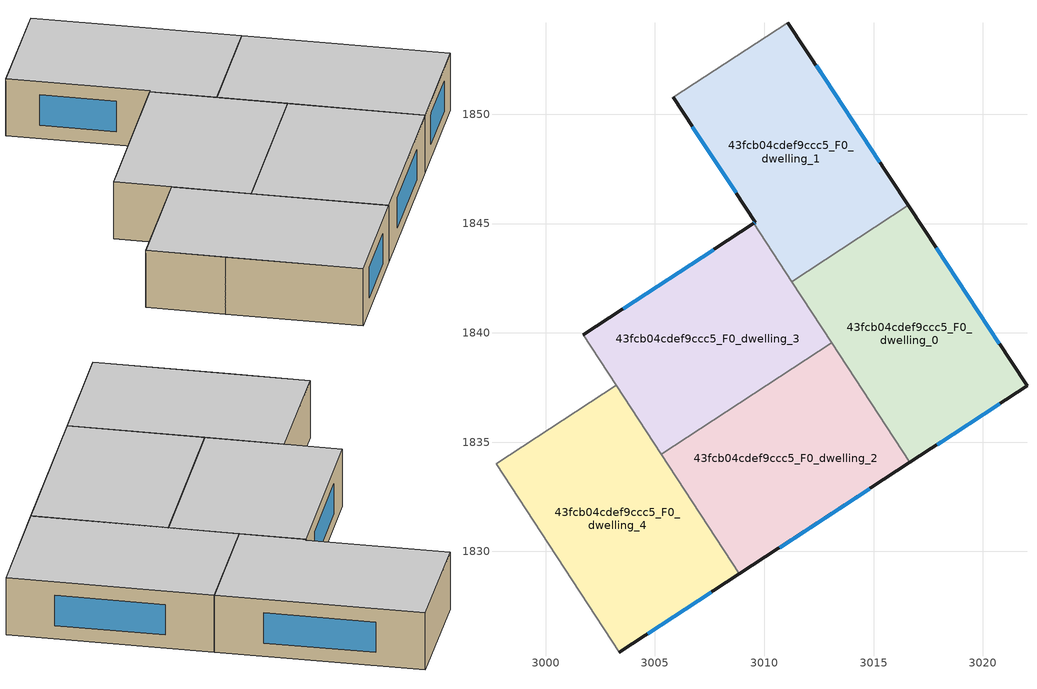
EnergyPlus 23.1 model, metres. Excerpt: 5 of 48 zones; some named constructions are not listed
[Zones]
43fcb04cdef9ccc5_F0_dwelling_0
 floor ground (EU_floor_Construction): 3016.59,1845.83 3022.02,1837.57 3016.67,1834.07 3011.26,1842.34 z0
 wall outside (EU_wall_Construction): 3016.67,1834.07 3022.02,1837.57 3016.59,1845.83 z0:3
 wall to 43fcb04cdef9ccc5_F0_dwelling_1 (EU_wall_Construction): 3016.59,1845.83 3011.26,1842.34 z0:3
 wall to 43fcb04cdef9ccc5_F0_dwelling_2 (EU_wall_Construction): 3013.09,1839.54 3016.67,1834.07 z0:3
 wall to 43fcb04cdef9ccc5_F0_dwelling_3 (EU_wall_Construction): 3011.26,1842.34 3013.09,1839.54 z0:3
 window (EU_Window_Construction): 3020.74,1839.51 3017.86,1843.89 / 3017.92,1834.89 3020.76,1836.75 z0.7:2.3
 ceiling to 43fcb04cdef9ccc5_F1_dwelling_0 (EU_floor_Construction): 3022.02,1837.57 3016.59,1845.83 3011.26,1842.34 3016.67,1834.07 z3
43fcb04cdef9ccc5_F0_dwelling_1
 floor ground (EU_floor_Construction): 3011.08,1854.2 3016.59,1845.83 3011.26,1842.34 3009.52,1845.01 3009.59,1845.06 3005.83,1850.78 z0
 wall outside (EU_wall_Construction): 3016.59,1845.83 3011.08,1854.2 / 3005.83,1850.78 3009.59,1845.06 3009.52,1845.01 z0:3
 wall adiabatic (EU_wall_Construction): 3011.08,1854.2 3005.83,1850.78 z0:3
 wall to 43fcb04cdef9ccc5_F0_dwelling_3 (EU_wall_Construction): 3009.52,1845.01 3011.26,1842.34 z0:3
 window (EU_Window_Construction): 3015.29,1847.79 3012.37,1852.23 / 3009.57,1845.05 3009.53,1845.02 / 3006.71,1849.43 3008.71,1846.4 z0.7:2.3
 ceiling to 43fcb04cdef9ccc5_F1_dwelling_1 (EU_floor_Construction): 3016.59,1845.83 3011.08,1854.2 3005.83,1850.78 3009.59,1845.06 3009.52,1845.01 3011.26,1842.34 z3
43fcb04cdef9ccc5_F0_dwelling_2
 floor ground (EU_floor_Construction): 3013.09,1839.54 3016.67,1834.07 3008.87,1828.97 3005.29,1834.44 z0
 wall outside (EU_wall_Construction): 3008.87,1828.97 3016.67,1834.07 z0:3
 wall to 43fcb04cdef9ccc5_F0_dwelling_3 (EU_wall_Construction): 3013.09,1839.54 3005.29,1834.44 z0:3
 wall to 43fcb04cdef9ccc5_F0_dwelling_4 (EU_wall_Construction): 3005.29,1834.44 3008.87,1828.97 z0:3
 window (EU_Window_Construction): 3010.7,1830.17 3014.84,1832.87 z0.7:2.3
 ceiling to 43fcb04cdef9ccc5_F1_dwelling_2 (EU_floor_Construction): 3016.67,1834.07 3013.09,1839.54 3005.29,1834.44 3008.87,1828.97 z3
43fcb04cdef9ccc5_F0_dwelling_3
 floor ground (EU_floor_Construction): 3009.52,1845.01 3013.09,1839.54 3005.29,1834.44 3001.72,1839.91 z0
 wall outside (EU_wall_Construction): 3009.52,1845.01 3001.72,1839.91 z0:3
 wall to 43fcb04cdef9ccc5_F0_dwelling_5 (EU_wall_Construction): 3001.72,1839.91 3003.22,1837.6 z0:3
 wall to 43fcb04cdef9ccc5_F0_dwelling_4 (EU_wall_Construction): 3003.22,1837.6 3005.29,1834.44 z0:3
 window (EU_Window_Construction): 3007.69,1843.81 3003.55,1841.1 z0.7:2.3
 ceiling to 43fcb04cdef9ccc5_F1_dwelling_3 (EU_floor_Construction): 3013.09,1839.54 3009.52,1845.01 3001.72,1839.91 3005.29,1834.44 z3
43fcb04cdef9ccc5_F0_dwelling_4
 floor ground (EU_floor_Construction): 3003.22,1837.6 3008.87,1828.97 3003.37,1825.38 2997.73,1834.01 z0
 wall outside (EU_wall_Construction): 3003.37,1825.38 3008.87,1828.97 z0:3
 wall to 43fcb04cdef9ccc5_F0_dwelling_5 (EU_wall_Construction): 3003.22,1837.6 2997.73,1834.01 z0:3
 wall to 43fcb04cdef9ccc5_F0_dwelling_6 (EU_wall_Construction): 2999.79,1830.86 3003.37,1825.38 z0:3
 wall to 43fcb04cdef9ccc5_F0_dwelling_7 (EU_wall_Construction): 2997.73,1834.01 2999.79,1830.86 z0:3
 window (EU_Window_Construction): 3004.66,1826.22 3007.58,1828.13 z0.7:2.3
 ceiling to 43fcb04cdef9ccc5_F1_dwelling_4 (EU_floor_Construction): 3008.87,1828.97 3003.22,1837.6 2997.73,1834.01 3003.37,1825.38 z3
[SCHEDULE:FILE] Column Number=1; Rows to Skip at Top=0; Number of Hours of Data=8760; Column Separator=Comma; Interpolate to Timestep=No; Minutes per Item=60; Adjust Schedule for Daylight Savings=Yes
Name | File
EU_Step8_GainSchedule_43fcb04cdef9ccc5_F1_dwelling_2_f000 | ../../schedules/43fcb04cdef9ccc5/43fcb04cdef9ccc5_F1_dwelling_2_f000_gain.csv
EU_Step8_GainSchedule_43fcb04cdef9ccc5_F1_dwelling_3_f000 | ../../schedules/43fcb04cdef9ccc5/43fcb04cdef9ccc5_F1_dwelling_3_f000_gain.csv
EU_Step8_GainSchedule_43fcb04cdef9ccc5_F1_dwelling_4_f000 | ../../schedules/43fcb04cdef9ccc5/43fcb04cdef9ccc5_F1_dwelling_4_f000_gain.csv
EU_Step8_GainSchedule_43fcb04cdef9ccc5_F1_dwelling_5_f000 | ../../schedules/43fcb04cdef9ccc5/43fcb04cdef9ccc5_F1_dwelling_5_f000_gain.csv
EU_Step8_GainSchedule_43fcb04cdef9ccc5_F1_dwelling_6_f000 | ../../schedules/43fcb04cdef9ccc5/43fcb04cdef9ccc5_F1_dwelling_6_f000_gain.csv
EU_Step8_GainSchedule_43fcb04cdef9ccc5_F1_dwelling_7_f000 | ../../schedules/43fcb04cdef9ccc5/43fcb04cdef9ccc5_F1_dwelling_7_f000_gain.csv
EU_Step8_GainSchedule_43fcb04cdef9ccc5_F1_dwelling_8_f000 | ../../schedules/43fcb04cdef9ccc5/43fcb04cdef9ccc5_F1_dwelling_8_f000_gain.csv
EU_Step8_GainSchedule_43fcb04cdef9ccc5_F1_dwelling_9_f000 | ../../schedules/43fcb04cdef9ccc5/43fcb04cdef9ccc5_F1_dwelling_9_f000_gain.csv
EU_Step8_GainSchedule_43fcb04cdef9ccc5_F2_dwelling_0_f000 | ../../schedules/43fcb04cdef9ccc5/43fcb04cdef9ccc5_F2_dwelling_0_f000_gain.csv
EU_Step8_GainSchedule_43fcb04cdef9ccc5_F2_dwelling_1_f000 | ../../schedules/43fcb04cdef9ccc5/43fcb04cdef9ccc5_F2_dwelling_1_f000_gain.csv
EU_Step8_GainSchedule_43fcb04cdef9ccc5_F2_dwelling_2_f000 | ../../schedules/43fcb04cdef9ccc5/43fcb04cdef9ccc5_F2_dwelling_2_f000_gain.csv
EU_Step8_GainSchedule_43fcb04cdef9ccc5_F2_dwelling_3_f000 | ../../schedules/43fcb04cdef9ccc5/43fcb04cdef9ccc5_F2_dwelling_3_f000_gain.csv
EU_Step8_GainSchedule_43fcb04cdef9ccc5_F2_dwelling_4_f000 | ../../schedules/43fcb04cdef9ccc5/43fcb04cdef9ccc5_F2_dwelling_4_f000_gain.csv
EU_Step8_GainSchedule_43fcb04cdef9ccc5_F2_dwelling_5_f000 | ../../schedules/43fcb04cdef9ccc5/43fcb04cdef9ccc5_F2_dwelling_5_f000_gain.csv
EU_Step8_GainSchedule_43fcb04cdef9ccc5_F2_dwelling_6_f000 | ../../schedules/43fcb04cdef9ccc5/43fcb04cdef9ccc5_F2_dwelling_6_f000_gain.csv
EU_Step8_GainSchedule_43fcb04cdef9ccc5_F2_dwelling_7_f000 | ../../schedules/43fcb04cdef9ccc5/43fcb04cdef9ccc5_F2_dwelling_7_f000_gain.csv
EU_Step8_GainSchedule_43fcb04cdef9ccc5_F2_dwelling_8_f000 | ../../schedules/43fcb04cdef9ccc5/43fcb04cdef9ccc5_F2_dwelling_8_f000_gain.csv
EU_Step8_GainSchedule_43fcb04cdef9ccc5_F2_dwelling_9_f000 | ../../schedules/43fcb04cdef9ccc5/43fcb04cdef9ccc5_F2_dwelling_9_f000_gain.csv
